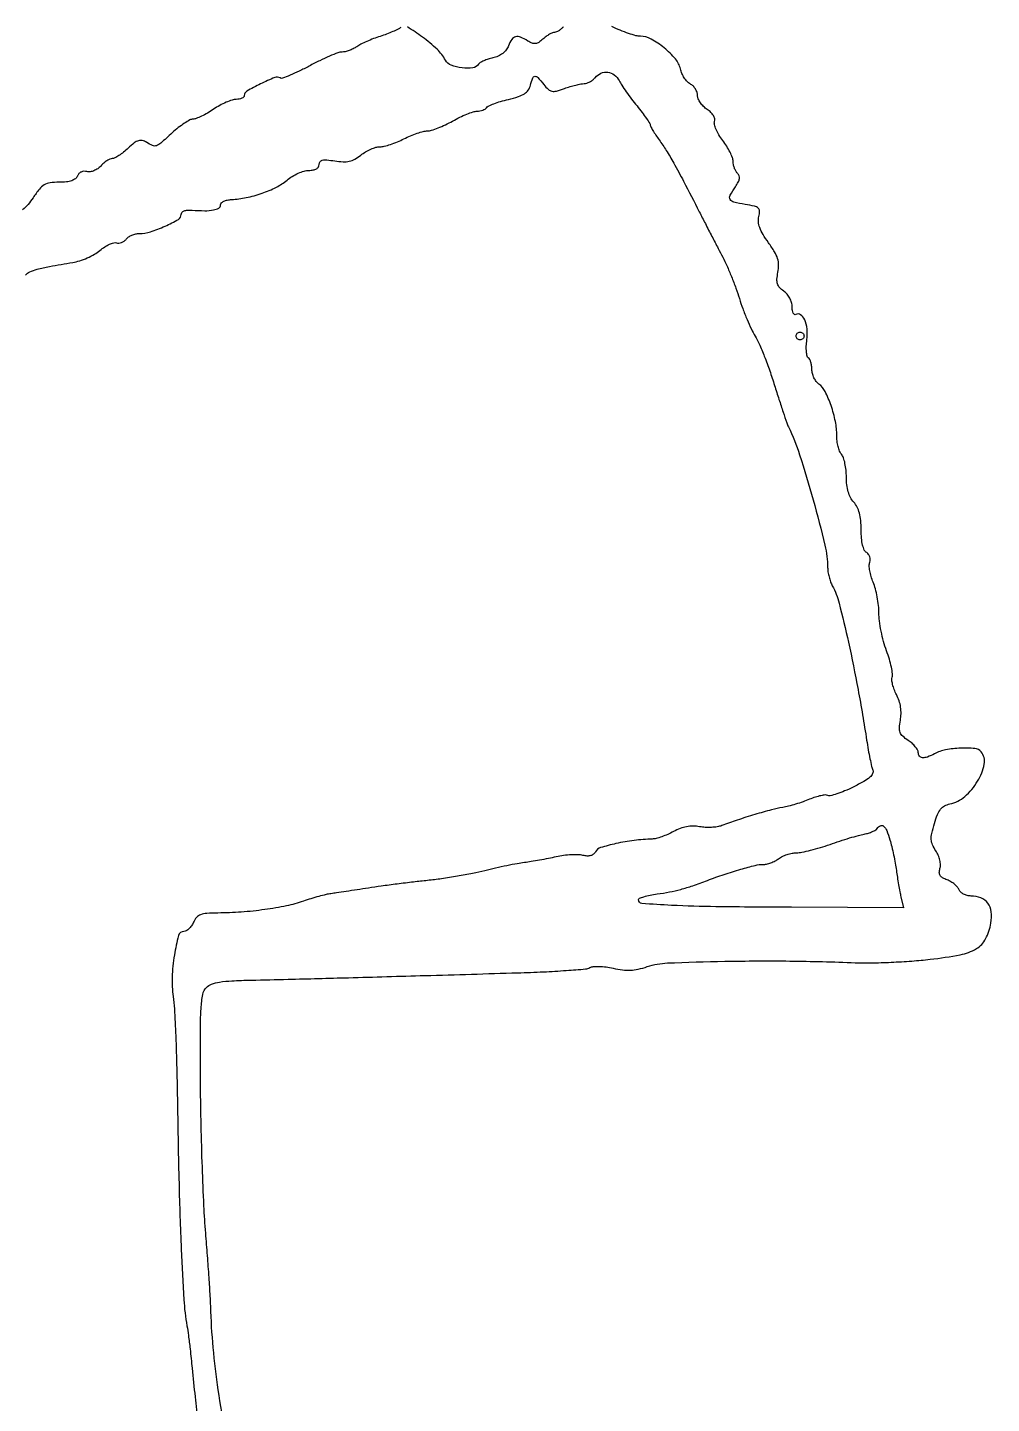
# Model space of a CAD drawing. Extents: x 163 to 1119, y 2 to 1130.
# Drawn here: x 874 to 1118.6, y 378.3 to 727.2 of the extents above; entities that cross this region are included whole.
import ezdxf

# ---------------------------------------------------------------- set-up
doc = ezdxf.new("R2010")
doc.units = 0

msp = doc.modelspace()

# ---------------------------------------------------------------- linework, layer by layer
for points in [[(968.748798, 727.25177, -0.053551), (968.01663, 726.788786, -0.012421), (966.691834, 726.177959, -0.012681), (965.122947, 725.548006, -0.01211), (963.5, 724.988034, 0.014372), (961.823926, 724.401231, 0.012335), (960.095576, 723.690424, 0.012507), (958.557774, 722.96672, 0.034506), (957.527494, 722.357711, -0.03559), (956.643779, 721.837917, -0.02776), (955.619641, 721.398828, -0.028471), (954.614994, 721.096179, -0.058987), (953.802579, 721, 0.089843), (952.771018, 720.813135, 0.011089), (950.63909, 719.960167, 0.012811), (948.132762, 718.815614, 0.01027), (945.494086, 717.460142, -0.010641), (942.92143, 716.140992, -0.015987), (940.619159, 715.111345, -0.010841), (938.698105, 714.373089, -0.228557), (938.105006, 714.435103, 0.239893), (936.74218, 714.548049, 0.016789), (933.133567, 712.928856, 0.016192), (929.635712, 711.073327, 0.268884), (929, 709.976661, -0.198922), (928.845429, 709.603514, -0.085541), (928.396915, 709.286894, -0.065523), (927.732788, 709.071833, -0.045609), (926.946946, 709, 0.079211), (925.912034, 708.835013, 0.023775), (924.416247, 708.265625, 0.023181), (922.77407, 707.456871, 0.023222), (921.214812, 706.5, -0.017366), (919.694945, 705.542631, -0.019569), (918.170588, 704.732972, -0.019216), (916.831126, 704.149695, -0.092542), (916.017865, 703.995222, 0.123853), (915.203963, 703.787747, 0.021391), (913.827963, 702.965127, 0.022132), (912.262671, 701.833749, 0.0182), (910.694349, 700.495222, -0.00535), (907.805768, 697.898694, -0.093485), (906.724638, 697.257849, -0.192437), (905.758793, 697.288362, -0.036626), (904.172275, 698.124485, 0.082083), (903.122248, 698.561575, 0.136793), (902.171806, 698.522347, 0.087983), (901.094914, 697.949796, 0.020811), (899.539821, 696.624485, -0.019374), (898.3677, 695.619731, -0.023198), (897.187612, 694.770943, -0.022794), (896.144429, 694.157526, -0.122098), (895.508965, 694, 0.109349), (894.931454, 693.872171, 0.035162), (894.159336, 693.444365, 0.033152), (893.341671, 692.83235, 0.031615), (892.598171, 692.108478, -0.058438), (891.806776, 691.416482, -0.054593), (890.859049, 690.907721, -0.058431), (889.90066, 690.645714, -0.101828), (889.081089, 690.689046, 0.079557), (888.317985, 690.763298, 0.09252), (887.611827, 690.585768, 0.096984), (887.042102, 690.175433, 0.097015), (886.669291, 689.580568, -0.137452), (886.148631, 688.880683, -0.08234), (885.229595, 688.386108, -0.057403), (883.880099, 688.091827, -0.025012), (882.045573, 688, 0.032448), (879.728566, 687.849478, 0.102074), (878.263474, 687.342419, 0.090442), (877.02142, 686.259566, 0.022196), (875.420226, 684.058818, -0.031015), (874.139846, 682.362672, -0.040579), (872.760811, 680.995558, -0.045945)], [(924.321519, 370.630605, -0.013395), (922.386575, 381.743353, -0.013998), (921.117439, 392.484823, -0.015154), (920.493068, 403, 0.008371), (920.375468, 405.569014, 0.001551), (920.065347, 410.290625, 0.001663), (919.667176, 415.810096, 0.001516), (919.220329, 421.5, -0.008383), (918.768811, 428.475549, -0.003166), (918.362919, 438.24087, -0.003135), (918.055162, 448.872307, -0.003817), (917.905407, 458.830621, -0.001907), (917.857343, 472.221158, -0.014771), (918.043595, 478.476775, -0.02977), (918.471864, 482.063957, -0.152939), (919.388986, 483.817557, -0.111235), (920.692671, 484.641891, -0.045295), (922.736737, 485.167643, -0.027813), (925.832886, 485.495857, -0.007487), (930.772651, 485.66895, 0.001481), (940.121372, 485.884135, 0.000368), (955.424379, 486.292993, 0.00033), (974.869274, 486.839674, 0.000188), (998.358684, 487.524441, 0.004335), (1004.925883, 487.775374, 0.006344), (1010.700474, 488.11966, 0.003313), (1015.567982, 488.504327, 0.10658), (1016.699389, 488.851646, -0.109214), (1017.551989, 489.108525, -0.026267), (1019.036872, 489.142017, -0.025733), (1020.784668, 488.999387, -0.023024), (1022.575642, 488.675482, 0.026082), (1024.918347, 488.266568, 0.042002), (1026.942002, 488.192265, 0.04206), (1028.947615, 488.457176, 0.026243), (1031.234938, 489.08497, -0.07038), (1036.370549, 490.018525, -0.005049), (1050.879101, 490.442157, -0.007426), (1067.41095, 490.512242, -0.007343), (1084, 490.092471, 0.014223), (1088.004375, 490.046259, 0.007034), (1093.0875, 490.203741, 0.006974), (1098.359759, 490.51509, 0.010129), (1103, 490.948777, 0.018345), (1110.636108, 492.10391, 0.088077), (1114.73438, 493.658317, 0.1402), (1117.067049, 496.142318, 0.075697), (1118.414882, 500.1517, 0.072562), (1118.495801, 503.007703, 0.129666), (1117.642277, 505.179636, 0.141733), (1115.897146, 506.52532, 0.094097), (1113.397187, 507, -0.059356), (1112.411462, 507.117431, -0.059559), (1111.482124, 507.463127, -0.06538), (1110.745384, 507.973319, -0.117572), (1110.332231, 508.576604, 0.088559), (1109.92738, 509.247327, 0.040523), (1109.190915, 509.961556, 0.038457), (1108.271272, 510.607318, 0.043025), (1107.296474, 511.07738, -0.04217), (1106.162333, 511.621895, -0.119891), (1105.537652, 512.22829, -0.14501), (1105.327223, 512.978126, -0.07336), (1105.485779, 513.955193, 0.087872), (1105.611309, 514.900383, 0.046315), (1105.450478, 516.077226, 0.04326), (1105.047522, 517.31448, 0.04471), (1104.441104, 518.449542, -0.041221), (1103.596738, 520.003838, -0.091137), (1103.285579, 521.31226, -0.068731), (1103.419066, 522.868921, -0.016081), (1104.080976, 525.408684, -0.022802), (1104.858758, 527.659545, -0.072953), (1105.651279, 529.031126, -0.101871), (1106.639887, 529.860714, -0.074569), (1107.991087, 530.348217, 0.130895), (1111.791194, 532.220132, 0.077933), (1115.050333, 536.111352, 0.085539), (1116.731936, 540.433885, 0.227055), (1115.944744, 543.566579, 0.200186), (1114.336997, 544.409575, 0.03253), (1110.73703, 544.491446, 0.036075), (1106.922809, 544.053116, 0.076363), (1104.123807, 543.066259, -0.032121), (1102.315278, 542.243001, -0.11047), (1101.046645, 542.060455, -0.217778), (1100.299732, 542.474331, -0.160338), (1100, 543.38499, 0.133609), (1099.82345, 544.03389, 0.042031), (1099.237643, 544.862655, 0.038578), (1098.397917, 545.717569, 0.034314), (1097.404743, 546.470458, -0.038169), (1096.04083, 547.521022, -0.118148), (1095.386158, 548.471926, -0.108897), (1095.205206, 549.66274, -0.029836), (1095.44483, 551.557609, 0.040708), (1095.619454, 553.229436, 0.042976), (1095.515207, 554.876782, 0.04273), (1095.129683, 556.490524, 0.039355), (1094.467733, 558.062398, -0.027828), (1093.888349, 559.354219, -0.031002), (1093.479607, 560.657182, -0.032579), (1093.275945, 561.796702, -0.120105), (1093.368178, 562.517073, 0.127425), (1093.46068, 563.33275, 0.017764), (1093.160372, 565.020555, 0.019369), (1092.646042, 567.03197, 0.01534), (1091.940532, 569.162698, -0.021858), (1091.197274, 571.509489, -0.015918), (1090.570031, 574.174247, -0.016138), (1090.136601, 576.744337, -0.033713), (1090, 578.768002, 0.027851), (1089.894107, 580.667602, 0.01846), (1089.571356, 582.828106, 0.0186), (1089.100568, 584.909937, 0.034059), (1088.540788, 586.556623, -0.027889), (1088.026877, 588.009357, -0.029329), (1087.687918, 589.486194, -0.030658), (1087.550096, 590.785586, -0.103058), (1087.686505, 591.625429, 0.090369), (1087.812182, 592.292717, 0.08003), (1087.703745, 592.992165, 0.080869), (1087.383078, 593.615829, 0.095518), (1086.895717, 594.06445, -0.147112), (1086.300307, 594.736379, -0.049185), (1085.864485, 595.98962, -0.038557), (1085.5885, 597.707338, -0.020561), (1085.5, 599.858538, 0.023362), (1085.389951, 602.212544, 0.042332), (1085.048703, 604.108885, 0.05154), (1084.463159, 605.638266, 0.066831), (1083.613636, 606.874433, -0.064545), (1082.798773, 608.048678, -0.048171), (1082.211367, 609.51309, -0.042502), (1081.859391, 611.2472, -0.030186), (1081.750368, 613.229421, 0.026621), (1081.666859, 614.974361, 0.02728), (1081.398343, 616.686142, 0.028323), (1081.001593, 618.137904, 0.093488), (1080.519553, 619, -0.078744), (1080.040007, 619.801622, -0.032387), (1079.643922, 621.008182, -0.031042), (1079.378923, 622.3833, -0.034711), (1079.299489, 623.72998, 0.052224), (1078.961207, 627.322915, 0.033537), (1077.862404, 631.367375, 0.032706), (1076.360654, 634.942079, 0.1196), (1074.78635, 636.806704, -0.073933), (1074.10252, 637.48204, -0.048364), (1073.52474, 638.429946, -0.047756), (1073.131821, 639.488872, -0.065058), (1073, 640.497687, 0.034943), (1072.93327, 641.451359, 0.039649), (1072.73421, 642.345851, 0.043446), (1072.443459, 643.063225, 0.137181), (1072.095182, 643.441174, -0.204996), (1071.775541, 643.895764, -0.031855), (1071.613371, 645.008248, -0.031094), (1071.586659, 646.421597, -0.022519), (1071.725568, 647.990623, 0.055271), (1071.789291, 650.772406, 0.08211), (1071.184432, 653.127683, 0.140585), (1070.121848, 654.40322, 0.295817), (1068.886693, 654.429973, -0.293324), (1068.551433, 654.435695, -0.140195), (1068.260466, 654.777997, -0.072576), (1068.062836, 655.462596, -0.034048), (1068, 656.384279, 0.070678), (1067.845585, 657.471206, 0.052177), (1067.386958, 658.598137, 0.051714), (1066.698774, 659.616911, 0.065683), (1065.863019, 660.383392, -0.052825), (1064.811338, 661.299414, -0.112278), (1064.273299, 662.228186, -0.094607), (1064.140095, 663.404177, -0.030392), (1064.380391, 665.151957, 0.049648), (1064.564113, 667.017196, 0.076965), (1064.315382, 668.612587, 0.05953), (1063.533576, 670.329911, 0.01917), (1061.987163, 672.667406, -0.020401), (1060.597548, 674.779165, -0.047271), (1059.778723, 676.488487, -0.063744), (1059.442352, 677.958517, -0.086096), (1059.543175, 679.316001, 0.055622), (1059.7287, 680.684214, 0.221605), (1059.397889, 681.440134, 0.127045), (1058.449331, 681.921232, 0.014521), (1056.073385, 682.372275, -0.019034), (1053.18339, 682.947968, -0.211899), (1052.271188, 683.644762, -0.256082), (1052.271744, 684.701139, -0.027281), (1053.615729, 686.861764, 0.029574), (1054.327701, 688.018131, 0.087141), (1054.619424, 688.901665, 0.12773), (1054.539843, 689.628745, 0.105967), (1054.115729, 690.284271, -0.067944), (1053.688158, 690.847042, -0.039034), (1053.327746, 691.620604, -0.038221), (1053.082003, 692.470159, -0.051337), (1053, 693.266722, 0.089621), (1052.829346, 694.211159, 0.025246), (1052.233047, 695.590622, 0.024589), (1051.38841, 697.108955, 0.023698), (1050.389095, 698.556517, -0.028118), (1049.43009, 699.972277, -0.03452), (1048.70687, 701.395515, -0.036954), (1048.284869, 702.638651, -0.1562), (1048.32875, 703.414325, 0.152185), (1048.372936, 704.099985, 0.079998), (1048.039255, 704.895073, 0.06415), (1047.373917, 705.709251, 0.044403), (1046.439655, 706.447583, -0.050243), (1045.506375, 707.202971, -0.046677), (1044.716649, 708.146933, -0.04993), (1044.175974, 709.12821, -0.101301), (1044, 709.987869, 0.08407), (1043.861672, 710.804746, 0.057635), (1043.451305, 711.652892, 0.056554), (1042.846504, 712.402687, 0.072036), (1042.132103, 712.929301, -0.081938), (1041.371641, 713.513319, -0.042949), (1040.632023, 714.453561, -0.041225), (1040.021988, 715.574791, -0.049622), (1039.648452, 716.714484, 0.122324), (1038.390639, 719.246882, 0.045136), (1035.52497, 722.060049, 0.045082), (1032.213006, 724.305713, 0.127112), (1029.526124, 725, -0.066657), (1028.372364, 725.154499, -0.01542), (1026.494456, 725.729387, -0.015655), (1024.355637, 726.532535, -0.01474), (1022.227254, 727.48302, 0.043534)], [(1009.899982, 727.379485, -0.040477), (1009.384424, 726.851652, -0.038743), (1008.783327, 726.405224, -0.041296), (1008.189643, 726.09704, -0.099392), (1007.706296, 726, 0.104021), (1007.178616, 725.889019, 0.028021), (1006.411946, 725.498976, 0.027114), (1005.57135, 724.947204, 0.025126), (1004.772801, 724.294388, -0.036327), (1003.714004, 723.467649, -0.115511), (1002.87924, 723.15314, -0.125858), (1002.034276, 723.255098, -0.046975), (1000.957629, 723.794388, 0.039828), (999.087859, 724.764566, 0.160989), (997.82428, 724.865591, 0.187147), (996.864106, 724.195262, 0.057059), (996.035216, 722.592626, -0.072072), (995.446002, 721.532337, -0.064988), (994.561679, 720.640031, -0.060804), (993.419488, 719.957477, -0.050287), (992.071435, 719.51569, 0.022882), (990.862559, 719.191563, 0.026719), (989.750852, 718.771661, 0.027191), (988.864026, 718.322367, 0.12411), (988.452451, 717.923063, -0.226718), (987.018082, 717.000996, -0.061264), (984.241867, 716.992526, -0.060476), (981.4748, 717.670052, -0.181573), (980.036335, 718.932107, 0.080299), (977.925382, 721.699437, 0.03094), (974.210033, 724.810029, 0.024186), (970.375701, 727.359644, 0.311888)], [(873.50047, 664.405831, -0.121186), (874.567596, 665.253721, -0.04166), (876.435914, 665.929247, -0.021663), (879.567141, 666.63061, -0.00383), (885.5, 667.645194, 0.038693), (887.242475, 668.069869, 0.025299), (889.173943, 668.812343, 0.025449), (890.993919, 669.733327, 0.043671), (892.390019, 670.702128, -0.029661), (893.590865, 671.586215, -0.036595), (894.809113, 672.255169, -0.039762), (895.880805, 672.645785, -0.160468), (896.566906, 672.612699, 0.113935), (897.148011, 672.531096, 0.069355), (897.826952, 672.687105, 0.063783), (898.49617, 673.045558, 0.064825), (899.049332, 673.559441, -0.07253), (899.661788, 674.111151, -0.044593), (900.515577, 674.576836, -0.043775), (901.463624, 674.893861, -0.058872), (902.361938, 675, 0.076568), (905.192081, 675.435951, 0.029861), (908.898127, 676.853721, 0.023317), (912.274974, 678.576308, 0.268596), (912.996252, 679.81397, -0.18112), (913.195397, 680.341114, -0.118411), (913.731912, 680.720511, -0.077872), (914.598902, 680.918357, -0.036733), (915.75, 680.91317, 0.016631), (918.980581, 680.768727, 0.048465), (921.202933, 680.95905, 0.085478), (922.540148, 681.45146, 0.267522), (923.00228, 682.25, -0.200655), (923.206925, 682.736911, -0.078969), (923.811034, 683.167515, -0.06143), (924.700328, 683.481034, -0.043344), (925.75228, 683.618137, 0.041151), (929.516454, 684.091981, 0.031904), (933.497535, 685.199208, 0.032695), (937.139006, 686.740602, 0.058496), (939.848887, 688.526301, -0.038119), (941.165876, 689.473098, -0.03189), (942.690546, 690.273351, -0.033069), (944.186232, 690.825213, -0.071964), (945.394356, 691, 0.043514), (946.500756, 691.096471, 0.088176), (947.319121, 691.395052, 0.122092), (947.817902, 691.877469, 0.140691), (948, 692.511818, -0.156242), (948.223501, 693.209597, -0.184765), (948.797579, 693.590186, -0.080008), (949.906731, 693.657201, -0.01481), (951.941651, 693.39334, 0.028591), (954.05022, 693.1788, 0.066316), (955.630979, 693.318598, 0.072221), (957.036686, 693.855486, 0.039393), (958.576509, 694.881522, -0.034086), (959.76585, 695.692354, -0.029551), (961.111237, 696.377697, -0.030678), (962.407686, 696.851997, -0.072473), (963.423417, 697, 0.060537), (964.514084, 697.132536, 0.019031), (966.096814, 697.5875, 0.018701), (967.840056, 698.23445, 0.019682), (969.5, 699, -0.018487), (971.151478, 699.766435, -0.018011), (972.869363, 700.416038, -0.018243), (974.417564, 700.876394, -0.061736), (975.461442, 701.012045, 0.073166), (976.527214, 701.175281, 0.018713), (978.179595, 701.751389, 0.018657), (980.036314, 702.55883, 0.017955), (981.852074, 703.512045, -0.016463), (983.65315, 704.464418, -0.017844), (985.465905, 705.269163, -0.017618), (987.060648, 705.845664, -0.078071), (988.043057, 706, 0.044624), (988.787729, 706.066593, 0.045262), (989.505092, 706.264234, 0.049341), (990.093731, 706.55434, 0.115691), (990.4379, 706.89952, -0.149913), (990.909768, 707.313057, -0.015249), (992.302053, 707.887819, -0.01799), (994.044107, 708.474873, -0.013404), (996.003281, 709.000787, 0.018626), (998.565731, 709.717404, 0.065223), (1000.113908, 710.446641, 0.100076), (1001.05436, 711.358483, 0.089097), (1001.614773, 712.601268, -0.024369), (1002.171382, 714.435448, -0.303725), (1002.726747, 714.846955, -0.22343), (1003.459582, 714.544275, -0.014705), (1004.990604, 712.763275, 0.035861), (1006.138591, 711.536789, 0.14038), (1007.055228, 711.073684, 0.11437), (1008.183704, 711.117572, 0.020091), (1010.221895, 711.763275, -0.012966), (1011.645471, 712.236685, -0.012886), (1013.09458, 712.636712, -0.012832), (1014.377913, 712.920874, -0.048099), (1015.198553, 713, 0.078755), (1015.885307, 713.108846, 0.044335), (1016.663558, 713.440625, 0.042897), (1017.408735, 713.926009, 0.0538), (1018, 714.5, -0.112562), (1019.497453, 715.647594, -0.13891), (1021.228746, 715.915734, -0.13653), (1022.865514, 715.235692, -0.107166), (1024.097009, 713.75, 0.026356), (1024.767163, 712.609631, 0.007786), (1025.910761, 710.9365, 0.007792), (1027.257223, 709.09261, 0.008316), (1028.632192, 707.331703, -0.007393), (1029.922505, 705.685491, -0.010657), (1031.010706, 704.188877, -0.006677), (1031.872454, 702.912965, -0.146196), (1032, 702.486074, 0.125677), (1032.10453, 702.076774, 0.010165), (1032.660938, 701.105921, 0.013189), (1033.3882, 699.964064, 0.009746), (1034.25, 698.738829, -0.018858), (1036.048446, 696.080314, -0.012035), (1037.945008, 692.865479, -0.00737), (1040.439862, 688.234838, -0.001782), (1044.426243, 680.5, 0.000687), (1045.968983, 677.490428, 0.000541), (1047.648184, 674.234375, 0.000547), (1049.215259, 671.211896, 0.001351), (1050.372744, 669, -0.017057), (1051.413848, 666.848627, -0.008494), (1052.591831, 664.059375, -0.008421), (1053.715486, 661.125633, -0.012258), (1054.598484, 658.5, 0.013631), (1055.465611, 655.944802, 0.010753), (1056.537975, 653.227892, 0.010904), (1057.643863, 650.746452, 0.02633), (1058.595587, 648.977931, -0.033532), (1059.602396, 647.040753, -0.009126), (1060.927646, 643.853203, -0.009189), (1062.301754, 640.173445, -0.009436), (1063.526975, 636.477931, 0.002418), (1064.648252, 632.92999, 0.003159), (1065.709915, 629.696642, 0.002341), (1066.628947, 626.998196, 0.029226), (1067.040864, 626, -0.034789), (1069.879265, 618.898898, -0.009691), (1073.321629, 607.418908, -0.008225), (1076.321715, 595.933229, -0.059832), (1077, 590.285289, 0.039222), (1077.085167, 589.201251, 0.023576), (1077.346684, 587.936818, 0.02353), (1077.727905, 586.696291, 0.037564), (1078.180202, 585.684259, -0.0615), (1079.89787, 581.28882, -0.007716), (1082.274979, 571.327752, -0.008988), (1084.711044, 559.362553, -0.007371), (1086.894278, 546.5, 0.00569), (1087.29538, 544.087775, 0.006595), (1087.73351, 541.801518, 0.005939), (1088.15244, 539.877665, 0.038433), (1088.448604, 538.930698, -0.210511), (1088.417251, 538.035777, -0.101593), (1087.706888, 537.106124, -0.051774), (1086.17989, 536.033466, -0.013397), (1083.512196, 534.637412, -0.013934), (1081.313298, 533.635678, -0.020009), (1079.309913, 532.882533, -0.016332), (1077.651239, 532.393127, -0.204749), (1077.018566, 532.488526, 0.165171), (1076.440169, 532.62163, 0.026333), (1075.275634, 532.441036, 0.026745), (1073.875295, 532.06854, 0.020582), (1072.391881, 531.519272, -0.014923), (1070.750566, 530.89033, -0.010516), (1068.871474, 530.277905, -0.010625), (1067.047817, 529.76773, -0.021866), (1065.597863, 529.462007, 0.024274), (1062.775496, 528.852705, 0.007253), (1058.537075, 527.653794, 0.007514), (1054.033104, 526.234845, 0.01123), (1050.146224, 524.848142, -0.052731), (1049.010595, 524.546301, -0.025942), (1047.521914, 524.3931, -0.025408), (1045.943943, 524.393301, -0.033641), (1044.517706, 524.562656, 0.044564), (1042.85218, 524.723673, 0.047399), (1041.219441, 524.580575, 0.045105), (1039.574414, 524.121233, 0.034211), (1037.871482, 523.338501, -0.020845), (1036.433913, 522.630637, -0.019199), (1034.902873, 522.0236, -0.019604), (1033.496898, 521.588869, -0.058232), (1032.5, 521.443967, 0.024437), (1027.901068, 521.089729, 0.023456), (1023.294435, 520.286434, 0.01879), (1019.38458, 519.258376, 0.193849), (1018.110565, 518.233086, -0.093953), (1017.58686, 517.608235, -0.101257), (1016.883589, 517.238476, -0.085718), (1015.994486, 517.139192, -0.049031), (1014.92496, 517.309372, 0.058554), (1013.727557, 517.476652, 0.019897), (1011.967677, 517.445041, 0.019473), (1010.008975, 517.255061, 0.021211), (1008.126691, 516.91634, -0.006417), (1006.154017, 516.50077, -0.004475), (1003.918452, 516.080456, -0.004514), (1001.766833, 515.715844, -0.009331), (1000.0782, 515.477578, 0.015359), (998.265133, 515.199427, 0.005183), (995.641721, 514.685886, 0.00515), (992.75096, 514.057723, 0.005885), (990, 513.396044, -0.013177), (986.938665, 512.706776, -0.00671), (983.059375, 511.994102, -0.006662), (979.036777, 511.365791, -0.009914), (975.5, 510.932892, 0.003777), (971.927831, 510.540095, 0.002434), (967.79375, 510.033461, 0.002446), (963.754825, 509.498428, 0.004604), (960.5, 509.020474, -0.000681), (957.636713, 508.577036, -0.000717), (954.821875, 508.149159, -0.000685), (952.393387, 507.786976, -0.003242), (951, 507.590342, 0.024554), (949.736348, 507.356728, 0.008186), (947.9125, 506.894365, 0.008126), (945.906203, 506.315484, 0.009176), (944, 505.693283, -0.032074), (939.691975, 504.502248, -0.016903), (934.220595, 503.552892, -0.01612), (928.239436, 502.917939, -0.016972), (922.331875, 502.683971, 0.014817), (919.464205, 502.582773, 0.074336), (917.898598, 502.243663, 0.122375), (916.894579, 501.549021, 0.073755), (916.103314, 500.327405, -0.044328), (915.598069, 499.436988, -0.049327), (914.959307, 498.683675, -0.055506), (914.289589, 498.166016, -0.137642), (913.697944, 498, 0.338814), (912.32771, 496.951079, 0.025155), (911.262251, 492.043705, 0.031558), (910.696446, 486.427247, 0.04702), (910.975947, 481.5, -0.02481), (911.289344, 478.408436, -0.002931), (911.603995, 471.50625, -0.0035), (911.872708, 463.290013, -0.002862), (912.048252, 454.5, 0.002493), (912.441401, 434.058339, 0.004614), (912.996724, 417.460527, 0.004772), (913.667225, 404.631599, 0.028672), (914.460737, 398, -0.011721), (914.831069, 395.598098, -0.004115), (915.253407, 392.133634, -0.002879), (915.779288, 387.252288, -0.000924), (916.504839, 380, 0.011657), (917.303498, 373.441464, 0.006247)]]:
    msp.add_lwpolyline(points, format="xyb")
for points in [[(1071, 649, -0.099038), (1070.923658, 648.618362, -0.097945), (1070.70625, 648.29375, -0.097945), (1070.381638, 648.076342, -0.099038), (1070, 648, -0.099038), (1069.618362, 648.076342, -0.097945), (1069.29375, 648.29375, -0.097945), (1069.076342, 648.618362, -0.099038), (1069, 649, -0.099038), (1069.076342, 649.381638, -0.097945), (1069.29375, 649.70625, -0.097945), (1069.618362, 649.923658, -0.099038), (1070, 650, -0.099038), (1070.381638, 649.923658, -0.097945), (1070.70625, 649.70625, -0.097945), (1070.923658, 649.381638, -0.099038)], [(1092.790927, 521.25, -0.012614), (1093.254962, 519.525198, -0.007258), (1093.731032, 517.426563, -0.007248), (1094.148303, 515.303413, -0.012013), (1094.431091, 513.5, 0.005618), (1094.679952, 511.768555, 0.00424), (1094.990807, 509.872098, 0.004287), (1095.313324, 508.094921, 0.009894), (1095.593487, 506.766716), (1096.226764, 504.033431), (1067.863382, 504.131489, -0.00213), (1048.664868, 504.279637, -0.009507), (1037.409408, 504.62855, -0.007202), (1029.889825, 505.113539, -0.391314), (1029, 506.076409, -0.306898), (1029.23426, 506.422119, -0.021597), (1030.395313, 506.828279, -0.02463), (1031.929413, 507.210335, -0.015554), (1033.75, 507.511095, 0.014519), (1036.876582, 508.02096, 0.018454), (1039.724988, 508.680661, 0.01645), (1042.762042, 509.611457, 0.008483), (1046.5, 510.964299, -0.0103), (1050.733981, 512.479289, -0.01079), (1054.96209, 513.793889, -0.009633), (1058.639636, 514.774563, -0.06101), (1060.55887, 515.004946, 0.056839), (1061.487897, 515.108638, 0.031506), (1062.583154, 515.432736, 0.031002), (1063.664927, 515.906355, 0.043252), (1064.55887, 516.468197, -0.051272), (1065.490579, 517.033176, -0.030829), (1066.692008, 517.514453, -0.03064), (1067.959435, 517.849057, -0.046182), (1069.094774, 517.968197, 0.046135), (1070.473141, 518.112708, 0.011835), (1072.661993, 518.602944, 0.01195), (1075.143617, 519.284151, 0.01188), (1077.594774, 520.084379, -0.00591), (1080.05822, 520.921295, -0.005658), (1082.576748, 521.712428, -0.005615), (1084.814782, 522.360396, -0.020178), (1086.26224, 522.699674, 0.024928), (1087.359762, 522.967948, 0.028674), (1088.373687, 523.334517, 0.029646), (1089.183501, 523.739295, 0.12424), (1089.571257, 524.115296, -0.145019), (1090.377733, 524.835854, -0.300698), (1091.177386, 524.720692, -0.115691), (1091.977193, 523.584137, -0.023708)]]:
    msp.add_lwpolyline(points, format="xyb", close=True)

doc.saveas('drawing.dxf')
